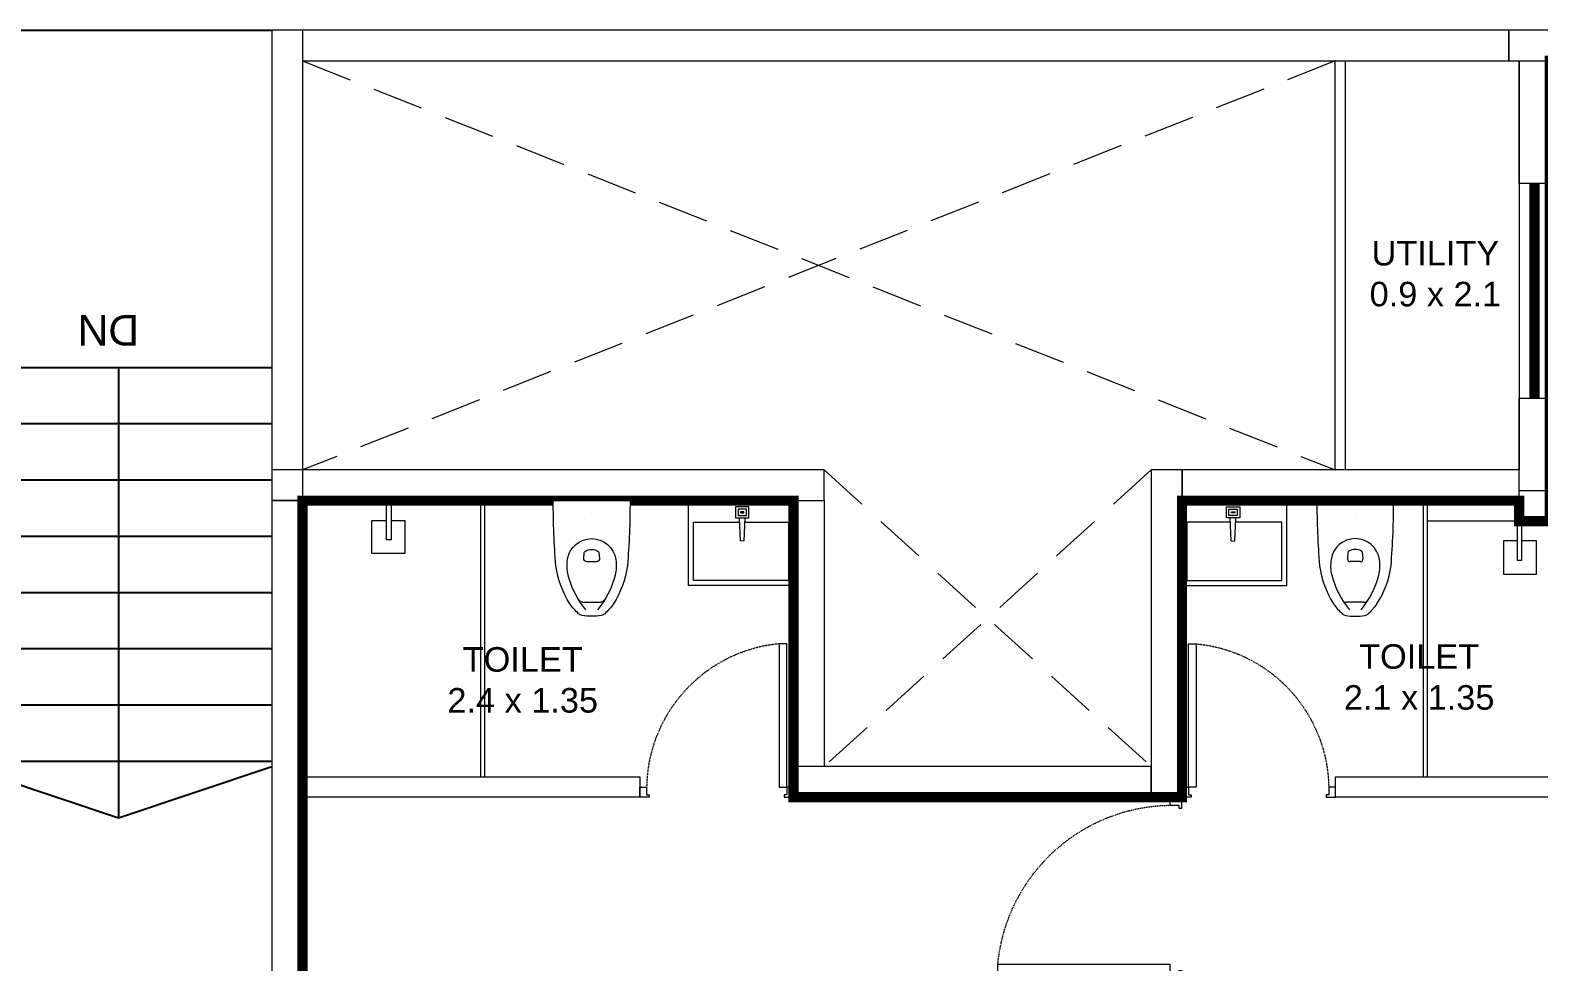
# Model space of a CAD drawing. Header units: inches. Extents: x 27644242 to 29761523, y -859349 to 216979.
# Drawn here: x 29051063 to 29058439, y -481347 to -476793 of the extents above; entities that cross this region are included whole.
import ezdxf

# ---------------------------------------------------------------- set-up
doc = ezdxf.new("R2010")
doc.units = ezdxf.units.IN
doc.header["$MEASUREMENT"] = 0
doc.set_wipeout_variables(frame=1)
for name, pattern in [('DASHED', [0.75, 0.5, -0.25]), ('DASHED2', [0.375, 0.25, -0.125]), ('HIDDEN', [0.375, 0.25, -0.125])]:
    doc.linetypes.add(name, pattern=pattern)
doc.layers.get('Defpoints').update_dxf_attribs({"color": 8})
for name, color, linetype, lineweight in [('AHC-A-DUCT', 14, 'HIDDEN', 5), ('DOOR', 4, 'Continuous', 0), ('ELEVATION', 40, 'Continuous', 13), ('FURN', 250, 'Continuous', 0), ('WALL', 7, 'Continuous', 20), ('WINDOW', 162, 'Continuous', 13)]:
    doc.layers.add(name, color=color, linetype=linetype, lineweight=lineweight)
for name, color, linetype in [('KPA Elevation Line 3', 252, 'Continuous'), ('KPA General Plan Line', 1, 'Continuous'), ('KPA Glass', 152, 'Continuous'), ('KPA Stair Line', 253, 'Continuous'), ('KPA Text', 7, 'Continuous'), ('text', 7, 'Continuous')]:
    doc.layers.add(name, color=color, linetype=linetype)
doc.styles.add('AMITS', font='arial.ttf')
doc.styles.get("Standard").update_dxf_attribs({"font": 'swiss.ttf'})

# ---------------------------------------------------------------- blocks, each defined once
blk = doc.blocks.new('A$C69BC79EC')
for p, q in [((980, 3480), (230, 3229.999999996275)), ((980, 1280), (980, 3480)), ((1730, 3229.999999996275), (980, 3480)), ((2755, 3480), (2005, 3229.999999996275)), ((2755, 1280), (2755, 3480)), ((3505, 3229.999999996267), (2755, 3480))]:
    blk.add_line(p, q)
at = {"layer": 'KPA Elevation Line 3'}
for p, q in [((1730, 1280), (1730, 3480)), ((2005, 3480), (2005, 1280)), ((1730, 3205), (2005, 3205)), ((1730, 1280), (2005, 1280))]:
    blk.add_line(p, q, dxfattribs=at)
at = {"layer": 'KPA General Plan Line'}
blk.add_line((1730, -370), (230, -370), dxfattribs=at)
at = {"layer": 'KPA Glass', "ltscale": 500}
for p, q in [((2855, 4855), (755, 4855)), ((2855, 4779.999999998137), (755, 4779.999999998137)), ((2855, 4705), (755, 4705))]:
    blk.add_line(p, q, dxfattribs=at)
at = {"layer": 'KPA Stair Line', "ltscale": 500}
for p, q in [((1730, 3205), (1730, 4705)), ((2005, 3205), (2005, 4705)), ((1730, 1280), (1730, -220)), ((2005, 1280), (2005, -220))]:
    blk.add_line(p, q, dxfattribs=at)
at = {"layer": 'KPA Stair Line'}
for p, q in [((230, 3205), (1730, 3205)), ((2005, 3205), (3505, 3204.999999999993)), ((230, 2930), (1730, 2930)), ((2005, 2930), (3505, 2929.999999999993)), ((230, 2655), (1730, 2655)), ((2005, 2655), (3505, 2654.999999999993)), ((230, 2380), (1730, 2380)), ((2005, 2380), (3505, 2379.999999999993)), ((230, 2105), (1730, 2105)), ((2005, 2105), (3505, 2104.999999999993)), ((230, 1830), (1730, 1830)), ((2005, 1830), (3505, 1829.999999999993)), ((230, 1555), (1730, 1555)), ((2005, 1555), (3505, 1554.999999999993)), ((230, 1280), (1730, 1280)), ((3505, 1279.999999999993), (2005, 1280)), ((2005, 1280), (3505, 1279.999999999993))]:
    blk.add_line(p, q, dxfattribs=at)
at = {"layer": 'WALL', "ltscale": 500}
for p, q in [((755, 4854.999999992549), (79.99999999627471, 4854.999999997337)), ((79.99999999627471, -370), (79.99999999627471, 4854.999999997337)), ((755, 4704.999999996275), (755, 4854.999999992549)), ((2855, 4704.999999996275), (2855, 4855)), ((3655, 4854.999999994317), (2855, 4855)), ((3655, 4854.999999994317), (3655, -370.0000000000073)), ((755, 4704.999999992549), (229.9999999962747, 4704.999999996275)), ((229.9999999962747, -370), (229.9999999962747, 4704.999999996275)), ((3505, 4704.999999995387), (2855, 4705)), ((3505, 4704.999999995387), (3505, -220.0000000000073)), ((1730, -220), (3505, -220.0000000000073)), ((1730, -220), (1730, -370)), ((79.99999999627471, -370), (230, -370)), ((1730, -370), (3655, -370.0000000000073))]:
    blk.add_line(p, q, dxfattribs=at)
at = {"layer": 'KPA Text', "extrusion": (-0.0211684914087696, 5.594003454425956e-15, 0.9997759223803486)}
for s, p in [('UP', (-1034.500082685547, 2659.129080928862, -55.24370541097596)), ('DN', (-1022.789288384425, 877.3481881730258, -17.51763832254801))]:
    blk.add_text(s, height=150, rotation=90, dxfattribs=at).set_placement(p)
blk = doc.blocks.new('A$C3D5F2F58')
at = {"color": 0, "linetype": 'ByBlock'}
blk.add_wipeout([(187.50011628095314, 0.0007029809106882112), (-187.49988645238258, 0.002141109449553369), (-185.4461327599712, -124.79427701764467), (-182.64319708290714, -194.17809506666697), (-178.67937656536208, -263.2553945867189), (-175.94513293807603, -301.96418667944084), (-169.5233772166112, -348.5784110480934), (-150.65958313053636, -414.79895548603076), (-143.60576840086605, -432.7434513807498), (-131.4359386546992, -459.4194672303872), (-111.55101623162273, -495.3515091896269), (-106.00146373602581, -504.16207614979146), (-86.31187905213665, -529.656873245913), (-71.77004263157346, -545.0922721066611), (-63.7535681235704, -552.6522667291487), (-55.820945889355016, -558.0207123471199), (-40.62732903216272, -561.9569644665341), (-22.650784500767486, -564.0576937184092), (3.1191860226782637, -564.9819712372704), (29.623588182085655, -563.386044606136), (46.7036936595033, -560.9708889653714), (55.816613053843184, -558.0211040811308), (74.1694634542315, -542.702967029331), (100.9077609306371, -511.3725559020884), (135.40578869359751, -451.2000398289068), (158.3135983791637, -392.2332935974886), (171.18299652454425, -340.03528904007953), (178.86706809347294, -260.36256015572616), (185.06888550975071, -136.10103552398238), (187.40490855322727, -46.04541111191347)], dxfattribs=at)
for p, q in [((-187.5010972647469, 0.0007029809116829711), (187.5010972647469, -0.0007029809116829711)), ((-0.0001206899869430345, -62.50032787627106), (-0.0001206899869430345, -62.50032787627106)), ((-38.34417684682921, -282.4441069934812), (-35.83019779135429, -255.1767006467769)), ((35.8281326717879, -255.1771965825794), (38.34190726578163, -282.4443945058781)), ((-24.19961533470996, -297.9528777467137), (24.19722946341426, -297.9530591965788)), ((-42.54204804944675, -496.8174885845067), (42.53839828186392, -496.8178075689004))]:
    blk.add_line(p, q, dxfattribs=at)
at = {"color": 0, "linetype": 'ByBlock', "extrusion": (0, 0, -1)}
for centre, major_axis, ratio, start_param, end_param in [((3903.021715754829, 5.336121362867516), (4087.626111640523, 164.3945008557587), 0.9402469974905732, 3.100231840976132, 3.182953466203625), ((-3903.021442387271, 5.368060991073435), (-4087.624769956175, 164.4278580952963), 0.9402470159297139, 3.100231840975885, 3.182953466203453), ((-0.0009514335361018311, -305.0664631726902), (84.37101153350417, 84.3710115335042), 0.9999999999999825, 4.0733299556064, 6.922251383800011), ((86.94657025271954, -319.104996327497), (146.6450412105385, 146.6450412105385), 0.9999999999999918, 3.705861349966813, 4.079164587688122), ((-24.19956207924042, -283.7482577751036), (10.0441831062959, 10.0441831062959), 0.9999999999995852, 2.356198239399527, 4.018928911878863), ((-27.34333802255787, -255.9594638445444), (6.026525934484352, 6.026525934484353), 0.9999999999973382, 4.018939732921321, 4.852375116918253), ((-0.001057996767485747, -292.2711204833024), (-38.16791187460797, 38.16791187460796), 0.9999999999999851, 0.139987881863427, 1.430815943345945), ((24.19728271947315, -283.7484392249714), (-10.04417346387967, 10.04417346387967), 0.9999999999995556, 2.264264766379833, 3.926994566194867), ((27.34126703434958, -255.9596688687827), (6.026537183955396, 6.026537183955397), 0.9999999999970494, -0.1399786381201538, 0.6934719302451016), ((-86.94888745475691, -319.1043443575218), (-146.6450412105745, 146.6450412105745), 0.9999999999999966, 2.204028217905958, 2.577331455627266), ((275.8096101164956, -257.5165176812914), (321.4138594013794, 321.4138594013795), 0.9999999999999842, 3.353440802212683, 3.793890346916726), ((326.3046916335552, -245.8093728538863), (-323.4226960226755, 323.4226960226754), 0.9999999999998977, 4.816657477375592, 5.235079919721876), ((-326.3066865018882, -245.806926078347), (-323.4226960226392, 323.4226960226392), 0.9999999999998939, 2.618908689068238, 3.037332178612136), ((-275.8114654978235, -257.514449539239), (-321.413859401371, 321.4138594013709), 0.9999999999999198, 2.489302284144396, 2.92975182884846), ((119.317531459139, -350.4991460226909), (192.8483156408264, 192.8483156408265), 0.9999999999996505, 3.092098341611679, 3.328461824491127), ((-42.54196283946294, -474.0900966303486), (16.07069297006956, 16.07069297006956), 0.9999999999997307, 2.356198239399343, 3.38783600578178), ((42.53848349126565, -474.0904156141503), (16.0707090407633, 16.0707090407633), 0.9999999999999711, 1.324558553155231, 2.356198239399556), ((-119.3203113403979, -350.4982513199195), (192.848315640911, 192.8483156409111), 0.9999999999995629, 1.383934654308197, 1.620297613588678), ((-40.86965387194141, -527.3831097477766), (24.10605552579581, 24.10605552579582), 0.9999999999997885, 2.52830116013461, 3.092098516144597), ((-0.001305734640482115, -292.2739921861062), (-192.8462850393787, 192.8462850393787), 0.9999999999999838, 3.754889937231234, 4.099098604700583), ((40.86554763679669, -527.3834161899506), (24.10603945512559, 24.1060394551256), 0.9999999999991802, 1.620297613588609, 2.184094812518512)]:
    blk.add_ellipse(centre, major_axis=major_axis, ratio=ratio, start_param=start_param, end_param=end_param, dxfattribs=at)
blk = doc.blocks.new('A$C3E645E75')
at = {"extrusion": (0, 0, -1), "zscale": -0.9999999999999998, "rotation": 179.9999999999989}
blk.add_blockref('A$C3D5F2F58', (0.0001145812657341594, 0.001422045185563547), dxfattribs=at)
blk = doc.blocks.new('DOOR_750')
at = {"layer": 'DOOR'}
for points in [[(-70, 50), (-32.5, 50), (-32.5, 750), (-70, 750)], [(-750, 50), (-717.5, 50), (-717.5, 12.5), (-705, 12.5), (-705, 0), (-750, 0)], [(0, 50), (-32.5, 50), (-32.5, 12.5), (-45, 12.5), (-45, 0), (0, 0)]]:
    blk.add_lwpolyline(points, close=True, dxfattribs=at)
at = {"layer": 'DOOR', "linetype": 'DASHED', "ltscale": 10}
blk.add_arc((-2.421077079540668, 38.02074629857511), 715.1792562178572, 95.42209849767376, 179.0402507183887, dxfattribs=at)
blk = doc.blocks.new('A$C3C731254-flat-1')
at = {"layer": 'FURN'}
for p, q in [((-77430.43748000963, -2819.970071324147), (-77430.67847345052, -2801.689654865302)), ((-77430.43748003093, -2801.689654865157), (-77317.8748892299, -2796.971816414385)), ((-77430.43748000963, -2819.970071324147), (-77317.87488921489, -2824.687909652857))]:
    blk.add_line(p, q, dxfattribs=at)
for points in [[(-77233.28092653771, -3060.590108068543), (-77647.68076634045, -3060.590108293196), (-77647.6807665959, -2547.467935639521), (-77233.28092680452, -2547.467935414868)], [(-77262.74279708727, -2843.048399874649), (-77262.74279714511, -2778.289552053029), (-77317.87488925141, -2778.289552060189), (-77317.87488920493, -2843.04839988178)], [(-77274.95999168088, -2830.831205317023), (-77274.95999170274, -2790.506746669416), (-77305.65769463503, -2790.506746663305), (-77305.65769462456, -2830.831205310911)], [(-77287.17718628586, -2818.614010713907), (-77287.17718628311, -2802.723941240285), (-77293.44050005279, -2802.723941243661), (-77293.44050003283, -2818.614010717312)]]:
    blk.add_lwpolyline(points, close=True, dxfattribs=at)
blk.add_lwpolyline([(-77338.50133330109, -2823.82339306979), (-77338.50133318597, -3036.155718951602), (-77623.24637716833, -3036.155719105969), (-77623.24637740865, -2571.902324800263), (-77338.50133343766, -2571.902324645896), (-77338.50133330381, -2797.836333065352)], dxfattribs=at)
blk = doc.blocks.new('A$C3A956F37-flat-1')
at = {"layer": 'FURN'}
blk.add_line((-168.3018512507224, 90.21167682122905), (-6.357986057992093e-05, 90.21167732175672), dxfattribs=at)
for points in [[(-97.08217719242748, 66.7323122372909), (-97.08217699390661, -2.887973096221685e-07), (-258.5135283042036, -7.690396159887314e-07), (-258.5135287844423, 161.4313505413011), (-97.08217747414528, 161.4313510215434), (-97.08217726227304, 90.21167703301762)], [(-6.351125193759799e-05, 67.13475424569333), (-191.3787742581335, 67.13475367650972), (-191.3787743267858, 90.21167675257311), (-168.3018512507224, 90.21167682122905)]]:
    blk.add_lwpolyline(points, dxfattribs=at)
blk = doc.blocks.new('ddd')
at = {"layer": 'ELEVATION', "ltscale": 500}
for p, q in [((69.90359153226018, 4399.617820831016, 0.0006991566630793408), (69.90359153226018, 6399.617529038631, 0.0006991566630793408)), ((969.8976499959826, 4149.618394993071, 0.0006991566630793408), (519.9022388458252, 4149.618394993071, 0.0006991566630793408))]:
    blk.add_line(p, q, dxfattribs=at)
at = {"layer": 'ELEVATION', "ltscale": 500, "elevation": 0.0006991566630793408}
blk.add_lwpolyline([(969.9015008881688, 4399.617527298047), (969.9015008881688, 4399.617527298047), (119.9036207646132, 4399.617658142466), (119.9035813063383, 6399.617523119901), (969.901461429894, 6399.617392275424), (969.9015008881688, 4399.617527298047)], dxfattribs=at)
at = {"layer": 'FURN', "ltscale": 500}
for p, q in [((-4106.763753999025, 2899.650970401824, 0.0006983768362077267), (-4106.763753999025, 4249.753669638943, 0.0006983768362077267)), ((-4086.763753999025, 2899.650970401824, 0.0006983768362077267), (-4086.763753999025, 4249.753669638943, 0.0006983768362077267)), ((501.2189379446208, 2899.618070597935, 0.0006991566630793408), (501.2189379446208, 4249.720769835054, 0.0006991566630793408)), ((521.2189379446208, 2899.618070597935, 0.0006991566630793408), (521.2189379446208, 4249.720769835054, 0.0006991566630793408))]:
    blk.add_line(p, q, dxfattribs=at)
at = {"layer": 'WALL', "ltscale": 500}
for p, q in [((969.9020974636078, 5799.617456821841, 0.0006991566630793408), (969.9037917368114, 6399.617459781351, 0.0006991566630793408)), ((1119.903791736811, 5799.617459781293, 0.0006991566630793408), (969.9014732688665, 5799.617456821841, 0.0006991566630793408)), ((969.8976499959826, 4299.618394448713, 0.0006991566630793408), (969.8991324864328, 4749.61788336304, 0.0006991566630793408)), ((1119.903791736811, 4749.617459781468, 0.0006991566630793408), (969.8991324864328, 4749.61788336304, 0.0006991566630793408)), ((-2578.395921982825, 4249.646800400224, 0.0006991566630793408), (-2578.388865355402, 2799.632217867707, 0.0006914652931433461)), ((-2428.395925201476, 4249.646800400224, 0.0006991566630793408), (-2428.395925201476, 2949.644076973549, 0.0006991566630793408)), ((-678.7810989767313, 2799.618073816586, 0.0006991566630793408), (-778.7810957580805, 2799.618073816586, 0.0006991566630793408))]:
    blk.add_line(p, q, dxfattribs=at)
for points, elevation in [([(4120.118387006223, 6549.618067383009), (919.9049835987389, 6549.618067382835), (919.9049835987389, 6399.61806737911), (4120.118387006223, 6399.618067379284)], 0.0006991566630793408), ([(-5128.612466942519, 4249.646800400224), (-2428.395925201476, 4249.646800400224), (-2428.395925201476, 4399.638316142722), (-5128.612466942519, 4399.638316142722)], 0.0006991566630793408), ([(-678.5643338002264, 4399.612009672914), (-828.5643305815756, 4399.612009672914), (-828.5644242875278, 2799.617787254218), (-678.5644275061786, 2799.617787254218)], 0.0006991566630793408), ([(969.8976499959826, 4299.618394448713), (1520.118780329823, 4299.618094838865), (1520.118780329823, 4149.618095383164), (969.8976499959826, 4149.618394993071)], 0.0006991566630793408), ([(-4978.564512338489, 2799.60944650945), (-4978.564512338489, 2899.609443290799), (-3328.347938291728, 2899.62277363264), (-3328.347938291728, 2799.622776851291)], 0.0006953101440212129), ([(-828.5644294582307, 2799.609197104932), (-828.5644294582307, 2949.609193886281), (-2578.38923028484, 2949.619043714658), (-2578.38923028484, 2799.619046933309)], 0.0006991566630793408), ([(71.2189010232687, 2799.618073816586), (71.2189010232687, 2899.618070597935), (1421.435572493821, 2899.618070597935), (1421.435572493821, 2799.618073816586)], 0.0006991566630793408)]:
    blk.add_lwpolyline(points, close=True, dxfattribs=dict(at, elevation=elevation))
at = {"layer": 'WALL', "color": 7, "ltscale": 500, "elevation": 0.0006991566630793408}
blk.add_lwpolyline([(-5128.612442981452, -950.598157549859), (-4978.612446200103, -950.598157549859), (-4978.612794425339, 4249.646540708374), (-5128.612791206688, 4249.646540708374)], close=True, dxfattribs=at)
at = {"layer": 'WINDOW', "ltscale": 500, "const_width": 50, "elevation": 0.0006991566630793408}
blk.add_lwpolyline([(1044.902632504702, 5799.617458301538), (1044.901462111622, 4749.617671572254)], dxfattribs=at)
at = {"rotation": 89.99999999999125}
for name, p in [('A$C3A956F37-flat-1', (-4478.12459846586, 4249.646863911476, 0.0006991566630793408)), ('A$C3C731254-flat-1', (-5638.984599556774, 81482.9333084643, 0.0006983768362077267))]:
    blk.add_blockref(name, p, dxfattribs=at)
at = {"xscale": -1, "rotation": 270.0000000000088}
for name, p in [('A$C3C731254-flat-1', (2381.809042781591, 81482.90040866035, 0.0006991566630793408)), ('A$C3A956F37-flat-1', (892.5799385979772, 4149.618452268769, 0.0006991566630793408))]:
    blk.add_blockref(name, p, dxfattribs=at)
at = {"layer": 'DOOR'}
blk.add_blockref('DOOR_750', (-2578.396013122052, 2799.632217867707, 0.0006914652931433461), dxfattribs=at)
at = {"layer": 'DOOR', "xscale": -1}
blk.add_blockref('DOOR_750', (-678.7810989767313, 2799.618073816586, 0.0006991566630793408), dxfattribs=at)
at = {"layer": 'DOOR', "xscale": -1.200000000020023, "yscale": 1.200000000020023, "zscale": 1.200000000020023, "rotation": 89.99999999999947}
blk.add_blockref('DOOR_750', (-678.7810989767313, 1899.618073816586, 0.0006991566630793408), dxfattribs=at)
at = {"layer": 'FURN', "rotation": 179.9997802697439}
blk.add_blockref('A$C3E645E75', (168.4595231674612, 4249.619482122245, 0.0006991566630793408), dxfattribs=at)
at = {"layer": 'text', "ltscale": 100, "char_height": 120, "width": 1715.234679162502, "style": 'AMITS'}
for s, insert, attachment_point in [('\\pxqc;UTILITY\\P0.9 x 2.1', (-297.3672391138971, 5197.750946360524, 0.0006991566630793408), 7), ('\\pxqc;TOILET\\P2.1 x 1.35', (-377.0118113309145, 3226.032402038516, 0.0006991567042548365), 7), ('\\pxqc;TOILET\\P2.4 x 1.35', (-3044.043099790812, 3211.876724257425, 0.0006991566630793408), 9)]:
    blk.add_mtext(s, dxfattribs=dict(at, insert=insert, attachment_point=attachment_point))
at = {"layer": 'Defpoints', "ltscale": 500, "elevation": 0.0006991566630793408}
blk.add_lwpolyline([(1119.906525909901, 6399.618067379168, 50, 50, 0), (1119.901143562049, 4149.618394993071, 50, 50, 0), (969.8975387252867, 4149.618394993071, 50, 50, 0), (969.8977612629533, 4249.618070597993, 50, 50, 0), (-678.5615721568465, 4249.619530847645, 50, 50, 0), (-678.5671979337931, 2799.609406966541, 50, 50, 0), (-2578.389293298125, 2799.63791013282, 50, 50, 0), (-2578.395494032651, 4249.641108135169, 50, 50, 0), (-4978.763604305685, 4249.619265362388, 50, 50, 0), (-4978.365493584424, -800.2486649193452, 50, 50, 0), (-1578.564427301288, -800.2486964395503, 50, 50, 0), (-1578.564427938312, -1500.539022969955, 50, 50, 0), (1070.118872765452, -1500.224830258405, 50, 50, 0), (1070.11887344718, -1500.297566715279, 50, 50, 0), (5120.260615892708, -1500.466286069015, 50, 50, 0), (5120.260615892708, -800.3027885715128, 50, 50, 0), (8220.348235726357, -800.4141370768775, 50, 50, 0), (8220.30814594403, 2799.452142601658, 50, 50, 0), (7319.787219516933, 2799.617587444431, 50, 50, 0), (7319.787218764424, 4249.618154914875, 50, 50, 0), (5120.118870176375, 4249.617587041692, 50, 50, 0), (5120.118870176375, 6399.618067379284, 50, 50, 0), (1119.906525909901, 6399.618067379168, 50, 50, 0)], format="xyseb", dxfattribs=at)
at = {"layer": 'WALL', "color": 7, "ltscale": 500, "elevation": 0.0006991566630793408}
blk.add_lwpolyline([(971.2181999869645, 4399.617893554561), (-678.5643381923437, 4399.619404163561), (-678.5643381923437, 4249.619407382212), (971.2143490947783, 4249.618591536186)], dxfattribs=at)
at = {"layer": 'FURN', "xscale": -1, "rotation": 180.0002197302561}
blk.add_blockref('A$C3E645E75', (-3564.670493613929, 4249.652381926135, 0.0006983768362077267), dxfattribs=at)

msp = doc.modelspace()

# ---------------------------------------------------------------- linework, layer by layer
at = {"layer": 'AHC-A-DUCT', "linetype": 'DASHED2', "ltscale": 1000}
for p, q in [((29052394.52765097, -476942.7097486709), (29057443.04388759, -478942.7472771478)), ((29057443.04388759, -476942.7229808755), (29052394.52765097, -478942.7267818361)), ((29054944.74437086, -478942.7541001147), (29056544.57588056, -480392.7169063366))]:
    msp.add_line(p, q, dxfattribs=at)
at = {"layer": 'WALL', "ltscale": 500}
msp.add_lwpolyline([(29052394.52765097, -476942.6912053596), (29058293.04527966, -476942.7098137731), (29058293.04527966, -476792.747030596), (29052394.52765097, -476792.7284221825)], close=True, dxfattribs=at)

# ---------------------------------------------------------------- block references
at = {"ltscale": 500, "rotation": 180}
msp.add_blockref('A$C69BC79EC', (29052474.52765096, -477162.7284459702), dxfattribs=at)

# ---------------------------------------------------------------- next in the draw order: block references
at = {"layer": 'KPA Stair Line', "ltscale": 500}
msp.add_blockref('ddd', (29057373.14029606, -483342.3650979788, -0.0006991566630793408), dxfattribs=at)

# ---------------------------------------------------------------- next in the draw order: linework, layer by layer
at = {"layer": 'AHC-A-DUCT', "linetype": 'DASHED2', "ltscale": 1000}
msp.add_line((29056544.57588056, -478942.7541001147), (29054944.74437086, -480392.7169063366), dxfattribs=at)

doc.saveas('drawing.dxf')
